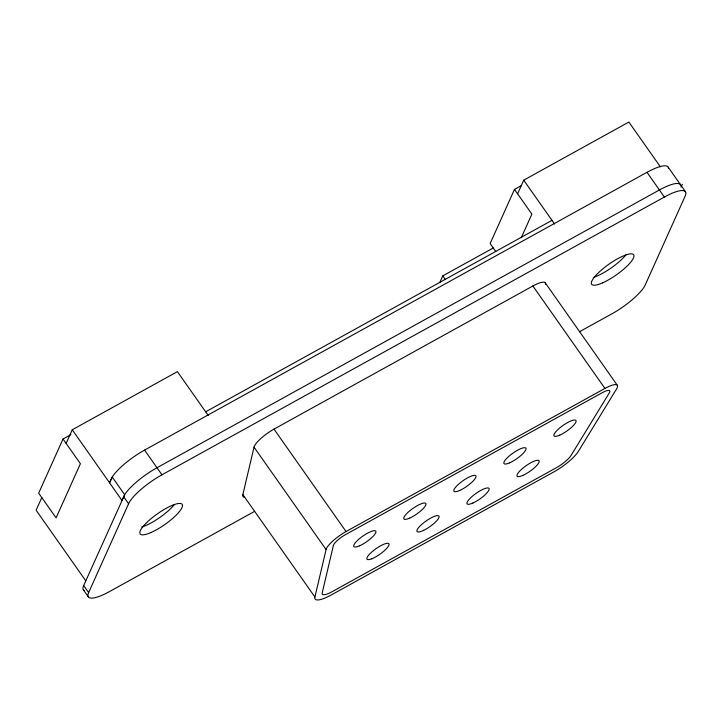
<?xml version="1.0" encoding="UTF-8"?>
<svg xmlns="http://www.w3.org/2000/svg" width="722" height="722" viewBox="0 0 722 722"><rect width="100%" height="100%" fill="white"/><g stroke="black" fill="none" stroke-linecap="round" stroke-linejoin="round"><path stroke-width="1.08" d="M244.244 497.377A25.523 6.471 -35.1 0 1 242.854 494.597L254.036 447.153A19.828 5.027 -35.1 0 1 273.999 429.121L532.881 285.993A19.674 4.991 -35.1 0 1 545.498 284.269M314.9 597.013L326.091 549.568A19.828 5.027 -35.1 0 1 346.046 531.545L604.937 388.418A19.674 4.991 -35.1 0 1 616.534 388.996L578.367 451.367A25.523 6.471 -35.1 0 1 553.828 471.917L331.073 595.072A25.523 6.471 -35.1 0 1 314.9 597.013L242.854 494.597M63.022 438.985L38.681 493.144L56.072 517.873L80.413 463.714L63.022 438.985L70.882 434.644M41.786 497.566L36.1 510.219L85.792 580.849M66.126 443.398L72.254 429.77L177.395 371.64L208.234 415.475M84.167 590.524A33.483 8.493 -35.1 0 1 83.68 585.551L124.671 494.732A33.483 8.493 -35.1 0 1 156.99 467.739L659.403 189.976A33.483 8.493 -35.1 0 1 680.927 185.852M254.568 511.375L109.473 591.589A33.483 8.493 -35.1 0 1 88.644 592.618L128.588 503.748A33.483 8.493 -35.1 0 1 161.963 474.805L664.375 197.043A33.483 8.493 -35.1 0 1 685.196 196.023L645.26 284.892A33.483 8.493 -35.1 0 1 611.886 313.835L579.315 331.84M439.698 282.699L442.767 275.885L493.261 247.971M521.374 185.59L514.488 189.39L490.148 243.549L495.743 251.5M517.602 193.803L523.721 180.175L628.871 122.045L660.35 166.8M521.32 237.619L531.879 214.118L514.488 189.39M681.072 187.097L682.326 184.3M205.662 411.811L551.987 220.345M72.254 429.77L121.946 500.4L124.671 494.732L112.244 477.071L109.518 482.747L112.244 477.071A33.483 8.493 -35.1 0 1 144.571 450.086L646.984 172.323A33.483 8.493 -35.1 0 1 668.509 168.199M668.148 167.098L685.539 191.817M646.984 172.323L664.375 197.043M523.721 180.175L554.559 224M545.2 282.762L617.247 385.187M532.881 285.993L604.937 388.418M442.767 275.885L445.33 279.531M273.999 429.121L346.046 531.545M254.036 447.153L326.091 549.568M144.571 450.086L161.963 474.805M123.615 496.682L128.588 503.748M83.68 585.551L88.644 592.618M83.337 589.757L88.31 596.814M625.965 254.839A25.667 6.507 -35.1 0 1 593.962 277.212M174.498 504.434A25.667 6.507 -35.1 0 1 141.665 527.06M333.374 545.543L322.192 592.988A15.315 3.881 -35.1 0 0 331.976 591.778L556.274 467.775A15.315 3.881 -35.1 0 0 571.084 455.392L609.251 393.03A11.895 3.014 -35.1 0 0 602.202 392.723L345.432 534.677A11.895 3.014 -35.1 0 0 333.374 545.543M459.679 490.464A13.393 3.393 -35.1 0 0 476.033 476.294A13.393 3.393 -35.1 0 0 459.021 483.812A13.393 3.393 -35.1 0 0 459.679 490.464M409.636 518.134A13.393 3.393 -35.1 0 0 425.989 503.956A13.393 3.393 -35.1 0 0 408.977 511.483A13.393 3.393 -35.1 0 0 409.636 518.134M359.592 545.796A13.393 3.393 -35.1 0 0 375.945 531.627A13.393 3.393 -35.1 0 0 358.933 539.144A13.393 3.393 -35.1 0 0 359.592 545.796M509.723 462.802A13.393 3.393 -35.1 0 0 526.076 448.624A13.393 3.393 -35.1 0 0 509.064 456.151A13.393 3.393 -35.1 0 0 509.723 462.802M559.767 435.131A13.393 3.393 -35.1 0 0 576.12 420.953A13.393 3.393 -35.1 0 0 559.108 428.48A13.393 3.393 -35.1 0 0 559.767 435.131M522.863 475.401A13.393 3.393 -35.1 0 0 539.217 461.223A13.393 3.393 -35.1 0 0 522.205 468.74A13.393 3.393 -35.1 0 0 522.863 475.401M472.829 503.063A13.393 3.393 -35.1 0 0 489.173 488.884A13.393 3.393 -35.1 0 0 472.161 496.411A13.393 3.393 -35.1 0 0 472.829 503.063M423.615 530.345A13.393 3.393 -35.1 0 0 439.057 516.257A13.393 3.393 -35.1 0 0 421.359 524.75A13.393 3.393 -35.1 0 0 423.615 530.345M371.785 558.792A13.393 3.393 -35.1 0 0 389.068 544.641A13.393 3.393 -35.1 0 0 373.048 550.922A13.393 3.393 -35.1 0 0 371.785 558.792M602.635 282.825A25.667 6.507 -35.1 0 0 633.97 255.651A25.667 6.507 -35.1 0 0 601.372 270.073A25.667 6.507 -35.1 0 0 602.635 282.825M151.169 532.43A25.667 6.507 -35.1 0 0 182.504 505.256A25.667 6.507 -35.1 0 0 149.896 519.669A25.667 6.507 -35.1 0 0 151.169 532.43"/></g></svg>
